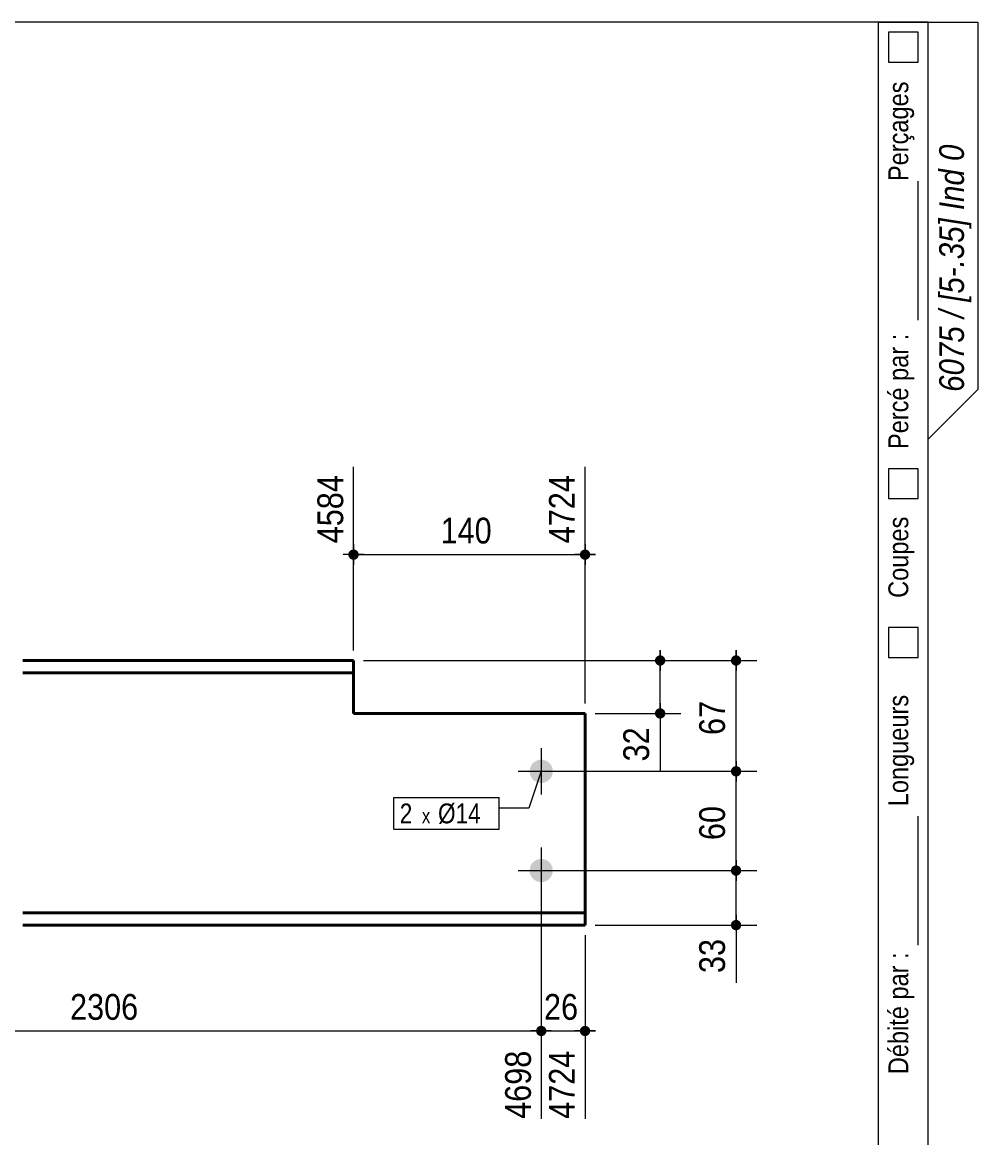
# Model space of a CAD drawing. Header units: millimetres. Extents: x 2 to 287, y 5 to 195.
# Drawn here: x 190.7 to 287, y 82.6 to 195 of the extents above; entities that cross this region are included whole.
import ezdxf

# ---------------------------------------------------------------- set-up
doc = ezdxf.new("R2010")
doc.units = ezdxf.units.MM
for name, color, linetype, lineweight in [('Autre type objet', 1, 'Continuous', 0), ('Boulon', 7, 'Continuous', 0), ('Cotation', 7, 'Continuous', 0), ('Désignation boulon', 3, 'Continuous', 0), ('Feuille dessin', 5, 'Continuous', 0), ('Piece', 2, 'Continuous', 0)]:
    doc.layers.add(name, color=color, linetype=linetype, lineweight=lineweight)
doc.styles.add('ARIAL', font='ARIAL.TTF')
doc.styles.add('ARIAL_ITALIC', font='ARIALI.TTF')
doc.styles.add('COMIC_SANS_MS', font='COMIC.TTF')

# ---------------------------------------------------------------- blocks, each defined once
blk = doc.blocks.new('*A2')
at = {"layer": 'Boulon'}
for points in [[(241.84, 119.55), (241.84, 119.58), (241.85, 119.61), (241.85, 119.64), (241.85, 119.66), (241.86, 119.69), (241.86, 119.72), (241.87, 119.75), (241.87, 119.78), (241.88, 119.81), (241.89, 119.83), (241.89, 119.86), (241.9, 119.89), (241.91, 119.92), (241.92, 119.94), (241.93, 119.97), (241.94, 119.99), (241.96, 120.02), (241.97, 120.05), (241.98, 120.07), (241.99, 120.1), (242.01, 120.12), (242.02, 120.15), (242.04, 120.17), (242.06, 120.19), (242.07, 120.22), (242.09, 120.24), (242.11, 120.26), (242.13, 120.28), (242.15, 120.31), (242.16, 120.33), (242.18, 120.35), (242.21, 120.37), (242.23, 120.39), (242.25, 120.41), (242.27, 120.42), (242.29, 120.44), (242.31, 120.46), (242.34, 120.48), (242.36, 120.49), (242.39, 120.51), (242.41, 120.52), (242.43, 120.54), (242.46, 120.55), (242.49, 120.56), (242.51, 120.58), (242.54, 120.59), (242.56, 120.6), (242.59, 120.61), (242.62, 120.62), (242.64, 120.63), (242.67, 120.64), (242.7, 120.65), (242.73, 120.65), (242.75, 120.66), (242.78, 120.67), (242.81, 120.67), (242.84, 120.68), (242.87, 120.68), (242.9, 120.68), (242.92, 120.69), (242.95, 120.69), (242.98, 120.69), (243.01, 120.69), (243.04, 120.69), (243.07, 120.69), (243.1, 120.69), (243.12, 120.68), (243.15, 120.68), (243.18, 120.68), (243.21, 120.67), (243.24, 120.67), (243.27, 120.66), (243.29, 120.65), (243.32, 120.65), (243.35, 120.64), (243.38, 120.63), (243.4, 120.62), (243.43, 120.61), (243.46, 120.6), (243.48, 120.59), (243.51, 120.58), (243.53, 120.56), (243.56, 120.55), (243.58, 120.54), (243.61, 120.52), (243.63, 120.51), (243.66, 120.49), (243.68, 120.48), (243.7, 120.46), (243.73, 120.44), (243.75, 120.42), (243.77, 120.41), (243.79, 120.39), (243.81, 120.37), (243.83, 120.35), (243.85, 120.33), (243.87, 120.31), (243.89, 120.28), (243.91, 120.26), (243.93, 120.24), (243.95, 120.22), (243.96, 120.19), (243.98, 120.17), (244, 120.15), (244.01, 120.12), (244.02, 120.1), (244.04, 120.07), (244.05, 120.05), (244.06, 120.02), (244.08, 119.99), (244.09, 119.97), (244.1, 119.94), (244.11, 119.92), (244.12, 119.89), (244.13, 119.86), (244.13, 119.83), (244.14, 119.81), (244.15, 119.78), (244.15, 119.75), (244.16, 119.72), (244.16, 119.69), (244.17, 119.66), (244.17, 119.64), (244.17, 119.61), (244.18, 119.58), (244.18, 119.55), (244.18, 119.52), (244.18, 119.49), (244.18, 119.46), (244.17, 119.44), (244.17, 119.41), (244.17, 119.38), (244.16, 119.35), (244.16, 119.32), (244.15, 119.29), (244.15, 119.27), (244.14, 119.24), (244.13, 119.21), (244.13, 119.18), (244.12, 119.16), (244.11, 119.13), (244.1, 119.1), (244.09, 119.08), (244.08, 119.05), (244.06, 119.02), (244.05, 119), (244.04, 118.97), (244.02, 118.95), (244.01, 118.92), (244, 118.9), (243.98, 118.87), (243.96, 118.85), (243.95, 118.83), (243.93, 118.8), (243.91, 118.78), (243.89, 118.76), (243.87, 118.74), (243.85, 118.72), (243.83, 118.7), (243.81, 118.68), (243.79, 118.66), (243.77, 118.64), (243.75, 118.62), (243.73, 118.6), (243.7, 118.59), (243.68, 118.57), (243.66, 118.55), (243.63, 118.54), (243.61, 118.52), (243.58, 118.51), (243.56, 118.49), (243.53, 118.48), (243.51, 118.47), (243.48, 118.46), (243.46, 118.44), (243.43, 118.43), (243.4, 118.42), (243.38, 118.41), (243.35, 118.41), (243.32, 118.4), (243.29, 118.39), (243.27, 118.38), (243.24, 118.38), (243.21, 118.37), (243.18, 118.37), (243.15, 118.36), (243.12, 118.36), (243.1, 118.36), (243.07, 118.36), (243.04, 118.36), (243.01, 118.36), (242.98, 118.36), (242.95, 118.36), (242.92, 118.36), (242.9, 118.36), (242.87, 118.36), (242.84, 118.37), (242.81, 118.37), (242.78, 118.38), (242.75, 118.38), (242.73, 118.39), (242.7, 118.4), (242.67, 118.41), (242.64, 118.41), (242.62, 118.42), (242.59, 118.43), (242.56, 118.44), (242.54, 118.46), (242.51, 118.47), (242.49, 118.48), (242.46, 118.49), (242.43, 118.51), (242.41, 118.52), (242.39, 118.54), (242.36, 118.55), (242.34, 118.57), (242.31, 118.59), (242.29, 118.6), (242.27, 118.62), (242.25, 118.64), (242.23, 118.66), (242.21, 118.68), (242.18, 118.7), (242.16, 118.72), (242.15, 118.74), (242.13, 118.76), (242.11, 118.78), (242.09, 118.8), (242.07, 118.83), (242.06, 118.85), (242.04, 118.87), (242.02, 118.9), (242.01, 118.92), (241.99, 118.95), (241.98, 118.97), (241.97, 119), (241.96, 119.02), (241.94, 119.05), (241.93, 119.08), (241.92, 119.1), (241.91, 119.13), (241.9, 119.16), (241.89, 119.18), (241.89, 119.21), (241.88, 119.24), (241.87, 119.27), (241.87, 119.29), (241.86, 119.32), (241.86, 119.35), (241.85, 119.38), (241.85, 119.41), (241.85, 119.44), (241.84, 119.46), (241.84, 119.49), (241.84, 119.52)], [(241.84, 109.55), (241.84, 109.58), (241.85, 109.61), (241.85, 109.64), (241.85, 109.66), (241.86, 109.69), (241.86, 109.72), (241.87, 109.75), (241.87, 109.78), (241.88, 109.81), (241.89, 109.83), (241.89, 109.86), (241.9, 109.89), (241.91, 109.92), (241.92, 109.94), (241.93, 109.97), (241.94, 109.99), (241.96, 110.02), (241.97, 110.05), (241.98, 110.07), (241.99, 110.1), (242.01, 110.12), (242.02, 110.15), (242.04, 110.17), (242.06, 110.19), (242.07, 110.22), (242.09, 110.24), (242.11, 110.26), (242.13, 110.28), (242.15, 110.31), (242.16, 110.33), (242.18, 110.35), (242.21, 110.37), (242.23, 110.39), (242.25, 110.41), (242.27, 110.42), (242.29, 110.44), (242.31, 110.46), (242.34, 110.48), (242.36, 110.49), (242.39, 110.51), (242.41, 110.52), (242.43, 110.54), (242.46, 110.55), (242.49, 110.56), (242.51, 110.58), (242.54, 110.59), (242.56, 110.6), (242.59, 110.61), (242.62, 110.62), (242.64, 110.63), (242.67, 110.64), (242.7, 110.65), (242.73, 110.65), (242.75, 110.66), (242.78, 110.67), (242.81, 110.67), (242.84, 110.68), (242.87, 110.68), (242.9, 110.68), (242.92, 110.69), (242.95, 110.69), (242.98, 110.69), (243.01, 110.69), (243.04, 110.69), (243.07, 110.69), (243.1, 110.69), (243.12, 110.68), (243.15, 110.68), (243.18, 110.68), (243.21, 110.67), (243.24, 110.67), (243.27, 110.66), (243.29, 110.65), (243.32, 110.65), (243.35, 110.64), (243.38, 110.63), (243.4, 110.62), (243.43, 110.61), (243.46, 110.6), (243.48, 110.59), (243.51, 110.58), (243.53, 110.56), (243.56, 110.55), (243.58, 110.54), (243.61, 110.52), (243.63, 110.51), (243.66, 110.49), (243.68, 110.48), (243.7, 110.46), (243.73, 110.44), (243.75, 110.42), (243.77, 110.41), (243.79, 110.39), (243.81, 110.37), (243.83, 110.35), (243.85, 110.33), (243.87, 110.31), (243.89, 110.28), (243.91, 110.26), (243.93, 110.24), (243.95, 110.22), (243.96, 110.19), (243.98, 110.17), (244, 110.15), (244.01, 110.12), (244.02, 110.1), (244.04, 110.07), (244.05, 110.05), (244.06, 110.02), (244.08, 109.99), (244.09, 109.97), (244.1, 109.94), (244.11, 109.92), (244.12, 109.89), (244.13, 109.86), (244.13, 109.83), (244.14, 109.81), (244.15, 109.78), (244.15, 109.75), (244.16, 109.72), (244.16, 109.69), (244.17, 109.66), (244.17, 109.64), (244.17, 109.61), (244.18, 109.58), (244.18, 109.55), (244.18, 109.52), (244.18, 109.49), (244.18, 109.46), (244.17, 109.44), (244.17, 109.41), (244.17, 109.38), (244.16, 109.35), (244.16, 109.32), (244.15, 109.29), (244.15, 109.27), (244.14, 109.24), (244.13, 109.21), (244.13, 109.18), (244.12, 109.16), (244.11, 109.13), (244.1, 109.1), (244.09, 109.08), (244.08, 109.05), (244.06, 109.02), (244.05, 109), (244.04, 108.97), (244.02, 108.95), (244.01, 108.92), (244, 108.9), (243.98, 108.87), (243.96, 108.85), (243.95, 108.83), (243.93, 108.8), (243.91, 108.78), (243.89, 108.76), (243.87, 108.74), (243.85, 108.72), (243.83, 108.7), (243.81, 108.68), (243.79, 108.66), (243.77, 108.64), (243.75, 108.62), (243.73, 108.6), (243.7, 108.59), (243.68, 108.57), (243.66, 108.55), (243.63, 108.54), (243.61, 108.52), (243.58, 108.51), (243.56, 108.49), (243.53, 108.48), (243.51, 108.47), (243.48, 108.46), (243.46, 108.44), (243.43, 108.43), (243.4, 108.42), (243.38, 108.41), (243.35, 108.41), (243.32, 108.4), (243.29, 108.39), (243.27, 108.38), (243.24, 108.38), (243.21, 108.37), (243.18, 108.37), (243.15, 108.36), (243.12, 108.36), (243.1, 108.36), (243.07, 108.36), (243.04, 108.36), (243.01, 108.36), (242.98, 108.36), (242.95, 108.36), (242.92, 108.36), (242.9, 108.36), (242.87, 108.36), (242.84, 108.37), (242.81, 108.37), (242.78, 108.38), (242.75, 108.38), (242.73, 108.39), (242.7, 108.4), (242.67, 108.41), (242.64, 108.41), (242.62, 108.42), (242.59, 108.43), (242.56, 108.44), (242.54, 108.46), (242.51, 108.47), (242.49, 108.48), (242.46, 108.49), (242.43, 108.51), (242.41, 108.52), (242.39, 108.54), (242.36, 108.55), (242.34, 108.57), (242.31, 108.59), (242.29, 108.6), (242.27, 108.62), (242.25, 108.64), (242.23, 108.66), (242.21, 108.68), (242.18, 108.7), (242.16, 108.72), (242.15, 108.74), (242.13, 108.76), (242.11, 108.78), (242.09, 108.8), (242.07, 108.83), (242.06, 108.85), (242.04, 108.87), (242.02, 108.9), (242.01, 108.92), (241.99, 108.95), (241.98, 108.97), (241.97, 109), (241.96, 109.02), (241.94, 109.05), (241.93, 109.08), (241.92, 109.1), (241.91, 109.13), (241.9, 109.16), (241.89, 109.18), (241.89, 109.21), (241.88, 109.24), (241.87, 109.27), (241.87, 109.29), (241.86, 109.32), (241.86, 109.35), (241.85, 109.38), (241.85, 109.41), (241.85, 109.44), (241.84, 109.46), (241.84, 109.49), (241.84, 109.52)]]:
    blk.add_hatch(color=256, dxfattribs=at).paths.add_polyline_path(points, flags=17)
at = {"layer": 'Boulon', "linetype": 'Continuous', "lineweight": 0}
for p, q in [((243.01, 121.86), (243.01, 117.19)), ((240.68, 119.52), (245.34, 119.52)), ((243.01, 111.86), (243.01, 107.19)), ((240.68, 109.52), (245.34, 109.52))]:
    blk.add_line(p, q, dxfattribs=at)
blk = doc.blocks.new('*A4')
at = {"layer": 'Piece', "color": 2, "linetype": 'Continuous', "lineweight": 40}
for p, q in [((224.093078, 130.688659), (190.759745, 130.688659)), ((224.093078, 125.355325), (224.093078, 130.688659)), ((224.093078, 129.455325), (190.759745, 129.455325)), ((224.093078, 125.355325), (247.426412, 125.355325)), ((247.426412, 125.355325), (247.426412, 105.255325)), ((190.759745, 105.255325), (247.426412, 105.255325)), ((247.426412, 105.255325), (247.426412, 104.021992)), ((247.426412, 104.021992), (190.759745, 104.021992))]:
    blk.add_line(p, q, dxfattribs=at)
blk = doc.blocks.new('*A5')
at = {"layer": 'Feuille dessin', "linetype": 'Continuous', "lineweight": 0}
for p, q in [((282, 195), (5, 195)), ((282, 5), (282, 195))]:
    blk.add_line(p, q, dxfattribs=at)
blk = doc.blocks.new('*A6')
at = {"layer": 'Autre type objet', "linetype": 'Continuous', "lineweight": 0}
for p, q in [((277, 42), (277, 195)), ((277, 195), (287, 195)), ((282, 42), (282, 195)), ((287, 195), (287, 158)), ((278, 194), (278, 191)), ((281, 194), (278, 194)), ((281, 191), (281, 194)), ((278, 191), (281, 191)), ((281, 165), (281, 179)), ((287, 158), (282, 153)), ((278, 150), (278, 147)), ((281, 150), (278, 150)), ((281, 147), (281, 150)), ((278, 147), (281, 147)), ((278, 134), (278, 131)), ((281, 134), (278, 134)), ((281, 131), (281, 134)), ((278, 131), (281, 131)), ((281, 102), (281, 115))]:
    blk.add_line(p, q, dxfattribs=at)
at = {"layer": 'Autre type objet', "width": 0.85}
for s, height, style, p in [('Perçages', 2, 'ARIAL', (280, 179)), ('6075 / [5-.35] Ind 0', 2.5, 'ARIAL_ITALIC', (285.619109, 157.760245)), ('Percé par :', 2, 'ARIAL', (280, 152)), ('Coupes', 2, 'ARIAL', (280, 137)), ('Longueurs', 2, 'ARIAL', (280, 116)), ('Débité par :', 2, 'ARIAL', (280, 89))]:
    blk.add_text(s, height=height, rotation=90, dxfattribs=dict(at, style=style)).set_placement(p)
blk = doc.blocks.new('*A13')
at = {"layer": 'Cotation'}
for points in [[(254.97, 130.17), (254.94, 130.17), (254.92, 130.17), (254.89, 130.18), (254.87, 130.18), (254.84, 130.19), (254.82, 130.2), (254.8, 130.21), (254.77, 130.22), (254.75, 130.23), (254.73, 130.24), (254.71, 130.26), (254.69, 130.27), (254.67, 130.29), (254.65, 130.3), (254.63, 130.32), (254.61, 130.34), (254.59, 130.36), (254.58, 130.38), (254.56, 130.4), (254.55, 130.42), (254.54, 130.44), (254.52, 130.47), (254.51, 130.49), (254.51, 130.51), (254.5, 130.54), (254.49, 130.56), (254.49, 130.59), (254.48, 130.61), (254.48, 130.64), (254.48, 130.66), (254.48, 130.69), (254.48, 130.71), (254.48, 130.74), (254.48, 130.76), (254.49, 130.79), (254.49, 130.82), (254.5, 130.84), (254.51, 130.86), (254.51, 130.89), (254.52, 130.91), (254.54, 130.93), (254.55, 130.96), (254.56, 130.98), (254.58, 131), (254.59, 131.02), (254.61, 131.04), (254.63, 131.06), (254.65, 131.07), (254.67, 131.09), (254.69, 131.11), (254.71, 131.12), (254.73, 131.13), (254.75, 131.15), (254.77, 131.16), (254.8, 131.17), (254.82, 131.18), (254.84, 131.19), (254.87, 131.19), (254.89, 131.2), (254.92, 131.2), (254.94, 131.21), (254.97, 131.21), (255, 131.21), (255.02, 131.21), (255.05, 131.21), (255.07, 131.2), (255.1, 131.2), (255.12, 131.19), (255.15, 131.19), (255.17, 131.18), (255.19, 131.17), (255.22, 131.16), (255.24, 131.15), (255.26, 131.13), (255.28, 131.12), (255.3, 131.11), (255.32, 131.09), (255.34, 131.07), (255.36, 131.06), (255.38, 131.04), (255.4, 131.02), (255.41, 131), (255.43, 130.98), (255.44, 130.96), (255.45, 130.93), (255.47, 130.91), (255.48, 130.89), (255.48, 130.86), (255.49, 130.84), (255.5, 130.82), (255.51, 130.79), (255.51, 130.76), (255.51, 130.74), (255.51, 130.71), (255.52, 130.69), (255.51, 130.66), (255.51, 130.64), (255.51, 130.61), (255.51, 130.59), (255.5, 130.56), (255.49, 130.54), (255.48, 130.51), (255.48, 130.49), (255.47, 130.47), (255.45, 130.44), (255.44, 130.42), (255.43, 130.4), (255.41, 130.38), (255.4, 130.36), (255.38, 130.34), (255.36, 130.32), (255.34, 130.3), (255.32, 130.29), (255.3, 130.27), (255.28, 130.26), (255.26, 130.24), (255.24, 130.23), (255.22, 130.22), (255.19, 130.21), (255.17, 130.2), (255.15, 130.19), (255.12, 130.18), (255.1, 130.18), (255.07, 130.17), (255.05, 130.17), (255.02, 130.17), (255, 130.17)], [(254.97, 124.84), (254.94, 124.84), (254.92, 124.84), (254.89, 124.85), (254.87, 124.85), (254.84, 124.86), (254.82, 124.87), (254.8, 124.87), (254.77, 124.89), (254.75, 124.9), (254.73, 124.91), (254.71, 124.92), (254.69, 124.94), (254.67, 124.95), (254.65, 124.97), (254.63, 124.99), (254.61, 125.01), (254.59, 125.03), (254.58, 125.05), (254.56, 125.07), (254.55, 125.09), (254.54, 125.11), (254.52, 125.13), (254.51, 125.16), (254.51, 125.18), (254.5, 125.2), (254.49, 125.23), (254.49, 125.25), (254.48, 125.28), (254.48, 125.3), (254.48, 125.33), (254.48, 125.36), (254.48, 125.38), (254.48, 125.41), (254.48, 125.43), (254.49, 125.46), (254.49, 125.48), (254.5, 125.51), (254.51, 125.53), (254.51, 125.55), (254.52, 125.58), (254.54, 125.6), (254.55, 125.62), (254.56, 125.64), (254.58, 125.67), (254.59, 125.69), (254.61, 125.7), (254.63, 125.72), (254.65, 125.74), (254.67, 125.76), (254.69, 125.77), (254.71, 125.79), (254.73, 125.8), (254.75, 125.81), (254.77, 125.83), (254.8, 125.84), (254.82, 125.84), (254.84, 125.85), (254.87, 125.86), (254.89, 125.87), (254.92, 125.87), (254.94, 125.87), (254.97, 125.87), (255, 125.88), (255.02, 125.87), (255.05, 125.87), (255.07, 125.87), (255.1, 125.87), (255.12, 125.86), (255.15, 125.85), (255.17, 125.84), (255.19, 125.84), (255.22, 125.83), (255.24, 125.81), (255.26, 125.8), (255.28, 125.79), (255.3, 125.77), (255.32, 125.76), (255.34, 125.74), (255.36, 125.72), (255.38, 125.7), (255.4, 125.69), (255.41, 125.67), (255.43, 125.64), (255.44, 125.62), (255.45, 125.6), (255.47, 125.58), (255.48, 125.55), (255.48, 125.53), (255.49, 125.51), (255.5, 125.48), (255.51, 125.46), (255.51, 125.43), (255.51, 125.41), (255.51, 125.38), (255.52, 125.36), (255.51, 125.33), (255.51, 125.3), (255.51, 125.28), (255.51, 125.25), (255.5, 125.23), (255.49, 125.2), (255.48, 125.18), (255.48, 125.16), (255.47, 125.13), (255.45, 125.11), (255.44, 125.09), (255.43, 125.07), (255.41, 125.05), (255.4, 125.03), (255.38, 125.01), (255.36, 124.99), (255.34, 124.97), (255.32, 124.95), (255.3, 124.94), (255.28, 124.92), (255.26, 124.91), (255.24, 124.9), (255.22, 124.89), (255.19, 124.87), (255.17, 124.87), (255.15, 124.86), (255.12, 124.85), (255.1, 124.85), (255.07, 124.84), (255.05, 124.84), (255.02, 124.84), (255, 124.84)]]:
    blk.add_hatch(color=256, dxfattribs=at).paths.add_polyline_path(points, flags=17)
at = {"layer": 'Cotation', "linetype": 'Continuous', "lineweight": 0}
for p, q in [((255, 131.73), (255, 129.65)), ((255, 130.69), (255, 131.73)), ((225.09, 130.69), (257.08, 130.69)), ((253.96, 130.69), (256.04, 130.69)), ((255, 125.36), (255, 130.69)), ((255, 126.4), (255, 124.32)), ((248.43, 125.36), (257.08, 125.36)), ((253.96, 125.36), (256.04, 125.36)), ((255, 125.36), (255, 119.55)), ((255, 125.36), (255, 119.55))]:
    blk.add_line(p, q, dxfattribs=at)
at = {"layer": 'Cotation'}
for p in [(255, 130.69), (255, 125.36)]:
    blk.add_point(p, dxfattribs=at)
at = {"layer": 'Cotation', "style": 'ARIAL', "width": 0.85}
blk.add_text('32', height=2.6, rotation=90.0002, dxfattribs=at).set_placement((253.88, 120.52))
blk = doc.blocks.new('*A17')
at = {"layer": 'Cotation'}
for points in [[(262.62, 109), (262.59, 109), (262.57, 109.01), (262.54, 109.01), (262.52, 109.02), (262.49, 109.02), (262.47, 109.03), (262.45, 109.04), (262.42, 109.05), (262.4, 109.06), (262.38, 109.08), (262.36, 109.09), (262.34, 109.1), (262.32, 109.12), (262.3, 109.14), (262.28, 109.15), (262.26, 109.17), (262.24, 109.19), (262.23, 109.21), (262.21, 109.23), (262.2, 109.25), (262.19, 109.28), (262.18, 109.3), (262.17, 109.32), (262.16, 109.35), (262.15, 109.37), (262.14, 109.4), (262.14, 109.42), (262.13, 109.45), (262.13, 109.47), (262.13, 109.5), (262.13, 109.52), (262.13, 109.55), (262.13, 109.57), (262.13, 109.6), (262.14, 109.62), (262.14, 109.65), (262.15, 109.67), (262.16, 109.7), (262.17, 109.72), (262.18, 109.74), (262.19, 109.77), (262.2, 109.79), (262.21, 109.81), (262.23, 109.83), (262.24, 109.85), (262.26, 109.87), (262.28, 109.89), (262.3, 109.91), (262.32, 109.92), (262.34, 109.94), (262.36, 109.95), (262.38, 109.97), (262.4, 109.98), (262.42, 109.99), (262.45, 110), (262.47, 110.01), (262.49, 110.02), (262.52, 110.03), (262.54, 110.03), (262.57, 110.04), (262.59, 110.04), (262.62, 110.04), (262.65, 110.04), (262.67, 110.04), (262.7, 110.04), (262.72, 110.04), (262.75, 110.03), (262.77, 110.03), (262.8, 110.02), (262.82, 110.01), (262.84, 110), (262.87, 109.99), (262.89, 109.98), (262.91, 109.97), (262.93, 109.95), (262.96, 109.94), (262.98, 109.92), (262.99, 109.91), (263.01, 109.89), (263.03, 109.87), (263.05, 109.85), (263.06, 109.83), (263.08, 109.81), (263.09, 109.79), (263.1, 109.77), (263.12, 109.74), (263.13, 109.72), (263.14, 109.7), (263.14, 109.67), (263.15, 109.65), (263.16, 109.62), (263.16, 109.6), (263.16, 109.57), (263.16, 109.55), (263.17, 109.52), (263.16, 109.5), (263.16, 109.47), (263.16, 109.45), (263.16, 109.42), (263.15, 109.4), (263.14, 109.37), (263.14, 109.35), (263.13, 109.32), (263.12, 109.3), (263.1, 109.28), (263.09, 109.25), (263.08, 109.23), (263.06, 109.21), (263.05, 109.19), (263.03, 109.17), (263.01, 109.15), (262.99, 109.14), (262.98, 109.12), (262.96, 109.1), (262.93, 109.09), (262.91, 109.08), (262.89, 109.06), (262.87, 109.05), (262.84, 109.04), (262.82, 109.03), (262.8, 109.02), (262.77, 109.02), (262.75, 109.01), (262.72, 109.01), (262.7, 109), (262.67, 109), (262.65, 109)], [(262.62, 103.5), (262.59, 103.5), (262.57, 103.51), (262.54, 103.51), (262.52, 103.52), (262.49, 103.52), (262.47, 103.53), (262.45, 103.54), (262.42, 103.55), (262.4, 103.56), (262.38, 103.58), (262.36, 103.59), (262.34, 103.6), (262.32, 103.62), (262.3, 103.64), (262.28, 103.65), (262.26, 103.67), (262.24, 103.69), (262.23, 103.71), (262.21, 103.73), (262.2, 103.75), (262.19, 103.78), (262.18, 103.8), (262.17, 103.82), (262.16, 103.85), (262.15, 103.87), (262.14, 103.9), (262.14, 103.92), (262.13, 103.95), (262.13, 103.97), (262.13, 104), (262.13, 104.02), (262.13, 104.05), (262.13, 104.07), (262.13, 104.1), (262.14, 104.12), (262.14, 104.15), (262.15, 104.17), (262.16, 104.2), (262.17, 104.22), (262.18, 104.24), (262.19, 104.27), (262.2, 104.29), (262.21, 104.31), (262.23, 104.33), (262.24, 104.35), (262.26, 104.37), (262.28, 104.39), (262.3, 104.41), (262.32, 104.42), (262.34, 104.44), (262.36, 104.45), (262.38, 104.47), (262.4, 104.48), (262.42, 104.49), (262.45, 104.5), (262.47, 104.51), (262.49, 104.52), (262.52, 104.53), (262.54, 104.53), (262.57, 104.54), (262.59, 104.54), (262.62, 104.54), (262.65, 104.54), (262.67, 104.54), (262.7, 104.54), (262.72, 104.54), (262.75, 104.53), (262.77, 104.53), (262.8, 104.52), (262.82, 104.51), (262.84, 104.5), (262.87, 104.49), (262.89, 104.48), (262.91, 104.47), (262.93, 104.45), (262.96, 104.44), (262.98, 104.42), (262.99, 104.41), (263.01, 104.39), (263.03, 104.37), (263.05, 104.35), (263.06, 104.33), (263.08, 104.31), (263.09, 104.29), (263.1, 104.27), (263.12, 104.24), (263.13, 104.22), (263.14, 104.2), (263.14, 104.17), (263.15, 104.15), (263.16, 104.12), (263.16, 104.1), (263.16, 104.07), (263.16, 104.05), (263.17, 104.02), (263.16, 104), (263.16, 103.97), (263.16, 103.95), (263.16, 103.92), (263.15, 103.9), (263.14, 103.87), (263.14, 103.85), (263.13, 103.82), (263.12, 103.8), (263.1, 103.78), (263.09, 103.75), (263.08, 103.73), (263.06, 103.71), (263.05, 103.69), (263.03, 103.67), (263.01, 103.65), (262.99, 103.64), (262.98, 103.62), (262.96, 103.6), (262.93, 103.59), (262.91, 103.58), (262.89, 103.56), (262.87, 103.55), (262.84, 103.54), (262.82, 103.53), (262.8, 103.52), (262.77, 103.52), (262.75, 103.51), (262.72, 103.51), (262.7, 103.5), (262.67, 103.5), (262.65, 103.5)]]:
    blk.add_hatch(color=256, dxfattribs=at).paths.add_polyline_path(points, flags=17)
at = {"layer": 'Cotation', "linetype": 'Continuous', "lineweight": 0}
for p, q in [((262.65, 110.56), (262.65, 108.48)), ((262.65, 109.52), (262.65, 110.56)), ((244.01, 109.52), (264.73, 109.52)), ((261.61, 109.52), (263.69, 109.52)), ((262.65, 104.02), (262.65, 109.52)), ((262.65, 105.06), (262.65, 102.98)), ((248.43, 104.02), (264.73, 104.02)), ((261.61, 104.02), (263.69, 104.02)), ((262.65, 104.02), (262.65, 98.22)), ((262.65, 104.02), (262.65, 98.22))]:
    blk.add_line(p, q, dxfattribs=at)
at = {"layer": 'Cotation'}
for p in [(262.65, 109.52), (262.65, 104.02)]:
    blk.add_point(p, dxfattribs=at)
at = {"layer": 'Cotation', "style": 'ARIAL', "width": 0.85}
blk.add_text('33', height=2.6, rotation=90.0002, dxfattribs=at).set_placement((261.53, 99.19))
blk = doc.blocks.new('*A18')
at = {"layer": 'Cotation'}
for points in [[(262.62, 119), (262.59, 119), (262.57, 119.01), (262.54, 119.01), (262.52, 119.02), (262.49, 119.02), (262.47, 119.03), (262.45, 119.04), (262.42, 119.05), (262.4, 119.06), (262.38, 119.08), (262.36, 119.09), (262.34, 119.1), (262.32, 119.12), (262.3, 119.14), (262.28, 119.15), (262.26, 119.17), (262.24, 119.19), (262.23, 119.21), (262.21, 119.23), (262.2, 119.25), (262.19, 119.28), (262.18, 119.3), (262.17, 119.32), (262.16, 119.35), (262.15, 119.37), (262.14, 119.4), (262.14, 119.42), (262.13, 119.45), (262.13, 119.47), (262.13, 119.5), (262.13, 119.52), (262.13, 119.55), (262.13, 119.57), (262.13, 119.6), (262.14, 119.62), (262.14, 119.65), (262.15, 119.67), (262.16, 119.7), (262.17, 119.72), (262.18, 119.74), (262.19, 119.77), (262.2, 119.79), (262.21, 119.81), (262.23, 119.83), (262.24, 119.85), (262.26, 119.87), (262.28, 119.89), (262.3, 119.91), (262.32, 119.92), (262.34, 119.94), (262.36, 119.95), (262.38, 119.97), (262.4, 119.98), (262.42, 119.99), (262.45, 120), (262.47, 120.01), (262.49, 120.02), (262.52, 120.03), (262.54, 120.03), (262.57, 120.04), (262.59, 120.04), (262.62, 120.04), (262.65, 120.04), (262.67, 120.04), (262.7, 120.04), (262.72, 120.04), (262.75, 120.03), (262.77, 120.03), (262.8, 120.02), (262.82, 120.01), (262.84, 120), (262.87, 119.99), (262.89, 119.98), (262.91, 119.97), (262.93, 119.95), (262.96, 119.94), (262.98, 119.92), (262.99, 119.91), (263.01, 119.89), (263.03, 119.87), (263.05, 119.85), (263.06, 119.83), (263.08, 119.81), (263.09, 119.79), (263.1, 119.77), (263.12, 119.74), (263.13, 119.72), (263.14, 119.7), (263.14, 119.67), (263.15, 119.65), (263.16, 119.62), (263.16, 119.6), (263.16, 119.57), (263.16, 119.55), (263.17, 119.52), (263.16, 119.5), (263.16, 119.47), (263.16, 119.45), (263.16, 119.42), (263.15, 119.4), (263.14, 119.37), (263.14, 119.35), (263.13, 119.32), (263.12, 119.3), (263.1, 119.28), (263.09, 119.25), (263.08, 119.23), (263.06, 119.21), (263.05, 119.19), (263.03, 119.17), (263.01, 119.15), (262.99, 119.14), (262.98, 119.12), (262.96, 119.1), (262.93, 119.09), (262.91, 119.08), (262.89, 119.06), (262.87, 119.05), (262.84, 119.04), (262.82, 119.03), (262.8, 119.02), (262.77, 119.02), (262.75, 119.01), (262.72, 119.01), (262.7, 119), (262.67, 119), (262.65, 119)], [(262.62, 109), (262.59, 109), (262.57, 109.01), (262.54, 109.01), (262.52, 109.02), (262.49, 109.02), (262.47, 109.03), (262.45, 109.04), (262.42, 109.05), (262.4, 109.06), (262.38, 109.08), (262.36, 109.09), (262.34, 109.1), (262.32, 109.12), (262.3, 109.14), (262.28, 109.15), (262.26, 109.17), (262.24, 109.19), (262.23, 109.21), (262.21, 109.23), (262.2, 109.25), (262.19, 109.28), (262.18, 109.3), (262.17, 109.32), (262.16, 109.35), (262.15, 109.37), (262.14, 109.4), (262.14, 109.42), (262.13, 109.45), (262.13, 109.47), (262.13, 109.5), (262.13, 109.52), (262.13, 109.55), (262.13, 109.57), (262.13, 109.6), (262.14, 109.62), (262.14, 109.65), (262.15, 109.67), (262.16, 109.7), (262.17, 109.72), (262.18, 109.74), (262.19, 109.77), (262.2, 109.79), (262.21, 109.81), (262.23, 109.83), (262.24, 109.85), (262.26, 109.87), (262.28, 109.89), (262.3, 109.91), (262.32, 109.92), (262.34, 109.94), (262.36, 109.95), (262.38, 109.97), (262.4, 109.98), (262.42, 109.99), (262.45, 110), (262.47, 110.01), (262.49, 110.02), (262.52, 110.03), (262.54, 110.03), (262.57, 110.04), (262.59, 110.04), (262.62, 110.04), (262.65, 110.04), (262.67, 110.04), (262.7, 110.04), (262.72, 110.04), (262.75, 110.03), (262.77, 110.03), (262.8, 110.02), (262.82, 110.01), (262.84, 110), (262.87, 109.99), (262.89, 109.98), (262.91, 109.97), (262.93, 109.95), (262.96, 109.94), (262.98, 109.92), (262.99, 109.91), (263.01, 109.89), (263.03, 109.87), (263.05, 109.85), (263.06, 109.83), (263.08, 109.81), (263.09, 109.79), (263.1, 109.77), (263.12, 109.74), (263.13, 109.72), (263.14, 109.7), (263.14, 109.67), (263.15, 109.65), (263.16, 109.62), (263.16, 109.6), (263.16, 109.57), (263.16, 109.55), (263.17, 109.52), (263.16, 109.5), (263.16, 109.47), (263.16, 109.45), (263.16, 109.42), (263.15, 109.4), (263.14, 109.37), (263.14, 109.35), (263.13, 109.32), (263.12, 109.3), (263.1, 109.28), (263.09, 109.25), (263.08, 109.23), (263.06, 109.21), (263.05, 109.19), (263.03, 109.17), (263.01, 109.15), (262.99, 109.14), (262.98, 109.12), (262.96, 109.1), (262.93, 109.09), (262.91, 109.08), (262.89, 109.06), (262.87, 109.05), (262.84, 109.04), (262.82, 109.03), (262.8, 109.02), (262.77, 109.02), (262.75, 109.01), (262.72, 109.01), (262.7, 109), (262.67, 109), (262.65, 109)]]:
    blk.add_hatch(color=256, dxfattribs=at).paths.add_polyline_path(points, flags=17)
at = {"layer": 'Cotation', "linetype": 'Continuous', "lineweight": 0}
for p, q in [((262.65, 120.56), (262.65, 118.48)), ((262.65, 119.52), (262.65, 120.56)), ((244.01, 119.52), (264.73, 119.52)), ((261.61, 119.52), (263.69, 119.52)), ((262.65, 109.52), (262.65, 119.52)), ((262.65, 110.56), (262.65, 108.48)), ((244.01, 109.52), (264.73, 109.52)), ((261.61, 109.52), (263.69, 109.52)), ((262.65, 109.52), (262.65, 108.48))]:
    blk.add_line(p, q, dxfattribs=at)
at = {"layer": 'Cotation'}
for p in [(262.65, 119.52), (262.65, 109.52)]:
    blk.add_point(p, dxfattribs=at)
at = {"layer": 'Cotation', "style": 'ARIAL', "width": 0.85}
blk.add_text('60', height=2.6, rotation=90.0002, dxfattribs=at).set_placement((261.53, 112.59))
blk = doc.blocks.new('*A19')
at = {"layer": 'Cotation'}
for points in [[(262.62, 130.17), (262.59, 130.17), (262.57, 130.17), (262.54, 130.18), (262.52, 130.18), (262.49, 130.19), (262.47, 130.2), (262.45, 130.21), (262.42, 130.22), (262.4, 130.23), (262.38, 130.24), (262.36, 130.26), (262.34, 130.27), (262.32, 130.29), (262.3, 130.3), (262.28, 130.32), (262.26, 130.34), (262.24, 130.36), (262.23, 130.38), (262.21, 130.4), (262.2, 130.42), (262.19, 130.44), (262.18, 130.47), (262.17, 130.49), (262.16, 130.51), (262.15, 130.54), (262.14, 130.56), (262.14, 130.59), (262.13, 130.61), (262.13, 130.64), (262.13, 130.66), (262.13, 130.69), (262.13, 130.71), (262.13, 130.74), (262.13, 130.76), (262.14, 130.79), (262.14, 130.82), (262.15, 130.84), (262.16, 130.86), (262.17, 130.89), (262.18, 130.91), (262.19, 130.93), (262.2, 130.96), (262.21, 130.98), (262.23, 131), (262.24, 131.02), (262.26, 131.04), (262.28, 131.06), (262.3, 131.07), (262.32, 131.09), (262.34, 131.11), (262.36, 131.12), (262.38, 131.13), (262.4, 131.15), (262.42, 131.16), (262.45, 131.17), (262.47, 131.18), (262.49, 131.19), (262.52, 131.19), (262.54, 131.2), (262.57, 131.2), (262.59, 131.21), (262.62, 131.21), (262.65, 131.21), (262.67, 131.21), (262.7, 131.21), (262.72, 131.2), (262.75, 131.2), (262.77, 131.19), (262.8, 131.19), (262.82, 131.18), (262.84, 131.17), (262.87, 131.16), (262.89, 131.15), (262.91, 131.13), (262.93, 131.12), (262.96, 131.11), (262.98, 131.09), (262.99, 131.07), (263.01, 131.06), (263.03, 131.04), (263.05, 131.02), (263.06, 131), (263.08, 130.98), (263.09, 130.96), (263.1, 130.93), (263.12, 130.91), (263.13, 130.89), (263.14, 130.86), (263.14, 130.84), (263.15, 130.82), (263.16, 130.79), (263.16, 130.76), (263.16, 130.74), (263.16, 130.71), (263.17, 130.69), (263.16, 130.66), (263.16, 130.64), (263.16, 130.61), (263.16, 130.59), (263.15, 130.56), (263.14, 130.54), (263.14, 130.51), (263.13, 130.49), (263.12, 130.47), (263.1, 130.44), (263.09, 130.42), (263.08, 130.4), (263.06, 130.38), (263.05, 130.36), (263.03, 130.34), (263.01, 130.32), (262.99, 130.3), (262.98, 130.29), (262.96, 130.27), (262.93, 130.26), (262.91, 130.24), (262.89, 130.23), (262.87, 130.22), (262.84, 130.21), (262.82, 130.2), (262.8, 130.19), (262.77, 130.18), (262.75, 130.18), (262.72, 130.17), (262.7, 130.17), (262.67, 130.17), (262.65, 130.17)], [(262.62, 119), (262.59, 119), (262.57, 119.01), (262.54, 119.01), (262.52, 119.02), (262.49, 119.02), (262.47, 119.03), (262.45, 119.04), (262.42, 119.05), (262.4, 119.06), (262.38, 119.08), (262.36, 119.09), (262.34, 119.1), (262.32, 119.12), (262.3, 119.14), (262.28, 119.15), (262.26, 119.17), (262.24, 119.19), (262.23, 119.21), (262.21, 119.23), (262.2, 119.25), (262.19, 119.28), (262.18, 119.3), (262.17, 119.32), (262.16, 119.35), (262.15, 119.37), (262.14, 119.4), (262.14, 119.42), (262.13, 119.45), (262.13, 119.47), (262.13, 119.5), (262.13, 119.52), (262.13, 119.55), (262.13, 119.57), (262.13, 119.6), (262.14, 119.62), (262.14, 119.65), (262.15, 119.67), (262.16, 119.7), (262.17, 119.72), (262.18, 119.74), (262.19, 119.77), (262.2, 119.79), (262.21, 119.81), (262.23, 119.83), (262.24, 119.85), (262.26, 119.87), (262.28, 119.89), (262.3, 119.91), (262.32, 119.92), (262.34, 119.94), (262.36, 119.95), (262.38, 119.97), (262.4, 119.98), (262.42, 119.99), (262.45, 120), (262.47, 120.01), (262.49, 120.02), (262.52, 120.03), (262.54, 120.03), (262.57, 120.04), (262.59, 120.04), (262.62, 120.04), (262.65, 120.04), (262.67, 120.04), (262.7, 120.04), (262.72, 120.04), (262.75, 120.03), (262.77, 120.03), (262.8, 120.02), (262.82, 120.01), (262.84, 120), (262.87, 119.99), (262.89, 119.98), (262.91, 119.97), (262.93, 119.95), (262.96, 119.94), (262.98, 119.92), (262.99, 119.91), (263.01, 119.89), (263.03, 119.87), (263.05, 119.85), (263.06, 119.83), (263.08, 119.81), (263.09, 119.79), (263.1, 119.77), (263.12, 119.74), (263.13, 119.72), (263.14, 119.7), (263.14, 119.67), (263.15, 119.65), (263.16, 119.62), (263.16, 119.6), (263.16, 119.57), (263.16, 119.55), (263.17, 119.52), (263.16, 119.5), (263.16, 119.47), (263.16, 119.45), (263.16, 119.42), (263.15, 119.4), (263.14, 119.37), (263.14, 119.35), (263.13, 119.32), (263.12, 119.3), (263.1, 119.28), (263.09, 119.25), (263.08, 119.23), (263.06, 119.21), (263.05, 119.19), (263.03, 119.17), (263.01, 119.15), (262.99, 119.14), (262.98, 119.12), (262.96, 119.1), (262.93, 119.09), (262.91, 119.08), (262.89, 119.06), (262.87, 119.05), (262.84, 119.04), (262.82, 119.03), (262.8, 119.02), (262.77, 119.02), (262.75, 119.01), (262.72, 119.01), (262.7, 119), (262.67, 119), (262.65, 119)]]:
    blk.add_hatch(color=256, dxfattribs=at).paths.add_polyline_path(points, flags=17)
at = {"layer": 'Cotation', "linetype": 'Continuous', "lineweight": 0}
for p, q in [((262.65, 131.73), (262.65, 129.65)), ((262.65, 130.69), (262.65, 131.73)), ((225.09, 130.69), (264.73, 130.69)), ((261.61, 130.69), (263.69, 130.69)), ((262.65, 119.52), (262.65, 130.69)), ((262.65, 120.56), (262.65, 118.48)), ((244.01, 119.52), (264.73, 119.52)), ((261.61, 119.52), (263.69, 119.52)), ((262.65, 119.52), (262.65, 118.48))]:
    blk.add_line(p, q, dxfattribs=at)
at = {"layer": 'Cotation'}
for p in [(262.65, 130.69), (262.65, 119.52)]:
    blk.add_point(p, dxfattribs=at)
at = {"layer": 'Cotation', "style": 'ARIAL', "width": 0.85}
blk.add_text('67', height=2.6, rotation=90.0002, dxfattribs=at).set_placement((261.53, 123.18))
blk = doc.blocks.new('*A21')
at = {"layer": 'Cotation'}
for points in [[(224.07, 140.84), (224.04, 140.84), (224.02, 140.84), (223.99, 140.85), (223.97, 140.85), (223.94, 140.86), (223.92, 140.87), (223.89, 140.87), (223.87, 140.89), (223.85, 140.9), (223.83, 140.91), (223.8, 140.92), (223.78, 140.94), (223.76, 140.95), (223.74, 140.97), (223.73, 140.99), (223.71, 141.01), (223.69, 141.03), (223.68, 141.05), (223.66, 141.07), (223.65, 141.09), (223.63, 141.11), (223.62, 141.13), (223.61, 141.16), (223.6, 141.18), (223.6, 141.2), (223.59, 141.23), (223.58, 141.25), (223.58, 141.28), (223.58, 141.3), (223.57, 141.33), (223.57, 141.36), (223.57, 141.38), (223.58, 141.41), (223.58, 141.43), (223.58, 141.46), (223.59, 141.48), (223.6, 141.51), (223.6, 141.53), (223.61, 141.55), (223.62, 141.58), (223.63, 141.6), (223.65, 141.62), (223.66, 141.64), (223.68, 141.67), (223.69, 141.69), (223.71, 141.7), (223.73, 141.72), (223.74, 141.74), (223.76, 141.76), (223.78, 141.77), (223.8, 141.79), (223.83, 141.8), (223.85, 141.81), (223.87, 141.83), (223.89, 141.84), (223.92, 141.84), (223.94, 141.85), (223.97, 141.86), (223.99, 141.87), (224.02, 141.87), (224.04, 141.87), (224.07, 141.87), (224.09, 141.88), (224.12, 141.87), (224.14, 141.87), (224.17, 141.87), (224.19, 141.87), (224.22, 141.86), (224.24, 141.85), (224.27, 141.84), (224.29, 141.84), (224.32, 141.83), (224.34, 141.81), (224.36, 141.8), (224.38, 141.79), (224.4, 141.77), (224.42, 141.76), (224.44, 141.74), (224.46, 141.72), (224.48, 141.7), (224.5, 141.69), (224.51, 141.67), (224.53, 141.64), (224.54, 141.62), (224.55, 141.6), (224.56, 141.58), (224.57, 141.55), (224.58, 141.53), (224.59, 141.51), (224.6, 141.48), (224.6, 141.46), (224.61, 141.43), (224.61, 141.41), (224.61, 141.38), (224.61, 141.36), (224.61, 141.33), (224.61, 141.3), (224.61, 141.28), (224.6, 141.25), (224.6, 141.23), (224.59, 141.2), (224.58, 141.18), (224.57, 141.16), (224.56, 141.13), (224.55, 141.11), (224.54, 141.09), (224.53, 141.07), (224.51, 141.05), (224.5, 141.03), (224.48, 141.01), (224.46, 140.99), (224.44, 140.97), (224.42, 140.95), (224.4, 140.94), (224.38, 140.92), (224.36, 140.91), (224.34, 140.9), (224.32, 140.89), (224.29, 140.87), (224.27, 140.87), (224.24, 140.86), (224.22, 140.85), (224.19, 140.85), (224.17, 140.84), (224.14, 140.84), (224.12, 140.84), (224.09, 140.84)], [(247.4, 140.84), (247.38, 140.84), (247.35, 140.84), (247.32, 140.85), (247.3, 140.85), (247.28, 140.86), (247.25, 140.87), (247.23, 140.87), (247.2, 140.89), (247.18, 140.9), (247.16, 140.91), (247.14, 140.92), (247.12, 140.94), (247.1, 140.95), (247.08, 140.97), (247.06, 140.99), (247.04, 141.01), (247.02, 141.03), (247.01, 141.05), (246.99, 141.07), (246.98, 141.09), (246.97, 141.11), (246.96, 141.13), (246.95, 141.16), (246.94, 141.18), (246.93, 141.2), (246.92, 141.23), (246.92, 141.25), (246.91, 141.28), (246.91, 141.3), (246.91, 141.33), (246.91, 141.36), (246.91, 141.38), (246.91, 141.41), (246.91, 141.43), (246.92, 141.46), (246.92, 141.48), (246.93, 141.51), (246.94, 141.53), (246.95, 141.55), (246.96, 141.58), (246.97, 141.6), (246.98, 141.62), (246.99, 141.64), (247.01, 141.67), (247.02, 141.69), (247.04, 141.7), (247.06, 141.72), (247.08, 141.74), (247.1, 141.76), (247.12, 141.77), (247.14, 141.79), (247.16, 141.8), (247.18, 141.81), (247.2, 141.83), (247.23, 141.84), (247.25, 141.84), (247.28, 141.85), (247.3, 141.86), (247.32, 141.87), (247.35, 141.87), (247.38, 141.87), (247.4, 141.87), (247.43, 141.88), (247.45, 141.87), (247.48, 141.87), (247.5, 141.87), (247.53, 141.87), (247.55, 141.86), (247.58, 141.85), (247.6, 141.84), (247.63, 141.84), (247.65, 141.83), (247.67, 141.81), (247.69, 141.8), (247.72, 141.79), (247.74, 141.77), (247.76, 141.76), (247.78, 141.74), (247.79, 141.72), (247.81, 141.7), (247.83, 141.69), (247.84, 141.67), (247.86, 141.64), (247.87, 141.62), (247.89, 141.6), (247.9, 141.58), (247.91, 141.55), (247.92, 141.53), (247.92, 141.51), (247.93, 141.48), (247.94, 141.46), (247.94, 141.43), (247.94, 141.41), (247.95, 141.38), (247.95, 141.36), (247.95, 141.33), (247.94, 141.3), (247.94, 141.28), (247.94, 141.25), (247.93, 141.23), (247.92, 141.2), (247.92, 141.18), (247.91, 141.16), (247.9, 141.13), (247.89, 141.11), (247.87, 141.09), (247.86, 141.07), (247.84, 141.05), (247.83, 141.03), (247.81, 141.01), (247.79, 140.99), (247.78, 140.97), (247.76, 140.95), (247.74, 140.94), (247.72, 140.92), (247.69, 140.91), (247.67, 140.9), (247.65, 140.89), (247.63, 140.87), (247.6, 140.87), (247.58, 140.86), (247.55, 140.85), (247.53, 140.85), (247.5, 140.84), (247.48, 140.84), (247.45, 140.84), (247.43, 140.84)]]:
    blk.add_hatch(color=256, dxfattribs=at).paths.add_polyline_path(points, flags=17)
at = {"layer": 'Cotation', "linetype": 'Continuous', "lineweight": 0}
for p, q in [((224.09, 131.69), (224.09, 150.21)), ((247.43, 126.36), (247.43, 150.21)), ((224.09, 142.4), (224.09, 140.32)), ((247.43, 142.4), (247.43, 140.32)), ((225.13, 141.36), (223.05, 141.36)), ((224.09, 141.36), (223.05, 141.36)), ((224.09, 141.36), (247.43, 141.36)), ((248.47, 141.36), (246.39, 141.36)), ((247.43, 141.36), (248.47, 141.36))]:
    blk.add_line(p, q, dxfattribs=at)
at = {"layer": 'Cotation'}
for p in [(224.09, 141.36), (247.43, 141.36)]:
    blk.add_point(p, dxfattribs=at)
at = {"layer": 'Cotation', "style": 'ARIAL', "width": 0.85}
for s, p in [('4584', (223.05, 142.5)), ('4724', (246.39, 142.5))]:
    blk.add_text(s, height=2.6, rotation=90.0002, dxfattribs=at).set_placement(p)
blk.add_text('140', height=2.6, dxfattribs=at).set_placement((232.87, 142.48))
blk = doc.blocks.new('*A25')
at = {"layer": 'Cotation'}
for points in [[(155.72, 92.84), (155.69, 92.84), (155.67, 92.84), (155.64, 92.85), (155.62, 92.85), (155.59, 92.86), (155.57, 92.87), (155.54, 92.87), (155.52, 92.89), (155.5, 92.9), (155.48, 92.91), (155.45, 92.92), (155.43, 92.94), (155.41, 92.95), (155.39, 92.97), (155.38, 92.99), (155.36, 93.01), (155.34, 93.03), (155.33, 93.05), (155.31, 93.07), (155.3, 93.09), (155.28, 93.11), (155.27, 93.13), (155.26, 93.16), (155.25, 93.18), (155.25, 93.2), (155.24, 93.23), (155.23, 93.25), (155.23, 93.28), (155.23, 93.3), (155.22, 93.33), (155.22, 93.36), (155.22, 93.38), (155.23, 93.41), (155.23, 93.43), (155.23, 93.46), (155.24, 93.48), (155.25, 93.51), (155.25, 93.53), (155.26, 93.55), (155.27, 93.58), (155.28, 93.6), (155.3, 93.62), (155.31, 93.64), (155.33, 93.67), (155.34, 93.69), (155.36, 93.7), (155.38, 93.72), (155.39, 93.74), (155.41, 93.76), (155.43, 93.77), (155.45, 93.79), (155.48, 93.8), (155.5, 93.81), (155.52, 93.83), (155.54, 93.84), (155.57, 93.84), (155.59, 93.85), (155.62, 93.86), (155.64, 93.87), (155.67, 93.87), (155.69, 93.87), (155.72, 93.87), (155.74, 93.88), (155.77, 93.87), (155.79, 93.87), (155.82, 93.87), (155.84, 93.87), (155.87, 93.86), (155.89, 93.85), (155.92, 93.84), (155.94, 93.84), (155.97, 93.83), (155.99, 93.81), (156.01, 93.8), (156.03, 93.79), (156.05, 93.77), (156.07, 93.76), (156.09, 93.74), (156.11, 93.72), (156.13, 93.7), (156.15, 93.69), (156.16, 93.67), (156.18, 93.64), (156.19, 93.62), (156.2, 93.6), (156.21, 93.58), (156.22, 93.55), (156.23, 93.53), (156.24, 93.51), (156.25, 93.48), (156.25, 93.46), (156.26, 93.43), (156.26, 93.41), (156.26, 93.38), (156.26, 93.36), (156.26, 93.33), (156.26, 93.3), (156.26, 93.28), (156.25, 93.25), (156.25, 93.23), (156.24, 93.2), (156.23, 93.18), (156.22, 93.16), (156.21, 93.13), (156.2, 93.11), (156.19, 93.09), (156.18, 93.07), (156.16, 93.05), (156.15, 93.03), (156.13, 93.01), (156.11, 92.99), (156.09, 92.97), (156.07, 92.95), (156.05, 92.94), (156.03, 92.92), (156.01, 92.91), (155.99, 92.9), (155.97, 92.89), (155.94, 92.87), (155.92, 92.87), (155.89, 92.86), (155.87, 92.85), (155.84, 92.85), (155.82, 92.84), (155.79, 92.84), (155.77, 92.84), (155.74, 92.84)], [(242.98, 92.84), (242.96, 92.84), (242.93, 92.84), (242.91, 92.85), (242.88, 92.85), (242.86, 92.86), (242.83, 92.87), (242.81, 92.87), (242.79, 92.89), (242.76, 92.9), (242.74, 92.91), (242.72, 92.92), (242.7, 92.94), (242.68, 92.95), (242.66, 92.97), (242.64, 92.99), (242.62, 93.01), (242.61, 93.03), (242.59, 93.05), (242.58, 93.07), (242.56, 93.09), (242.55, 93.11), (242.54, 93.13), (242.53, 93.16), (242.52, 93.18), (242.51, 93.2), (242.51, 93.23), (242.5, 93.25), (242.5, 93.28), (242.49, 93.3), (242.49, 93.33), (242.49, 93.36), (242.49, 93.38), (242.49, 93.41), (242.5, 93.43), (242.5, 93.46), (242.51, 93.48), (242.51, 93.51), (242.52, 93.53), (242.53, 93.55), (242.54, 93.58), (242.55, 93.6), (242.56, 93.62), (242.58, 93.64), (242.59, 93.67), (242.61, 93.69), (242.62, 93.7), (242.64, 93.72), (242.66, 93.74), (242.68, 93.76), (242.7, 93.77), (242.72, 93.79), (242.74, 93.8), (242.76, 93.81), (242.79, 93.83), (242.81, 93.84), (242.83, 93.84), (242.86, 93.85), (242.88, 93.86), (242.91, 93.87), (242.93, 93.87), (242.96, 93.87), (242.98, 93.87), (243.01, 93.88), (243.04, 93.87), (243.06, 93.87), (243.09, 93.87), (243.11, 93.87), (243.14, 93.86), (243.16, 93.85), (243.18, 93.84), (243.21, 93.84), (243.23, 93.83), (243.25, 93.81), (243.28, 93.8), (243.3, 93.79), (243.32, 93.77), (243.34, 93.76), (243.36, 93.74), (243.38, 93.72), (243.4, 93.7), (243.41, 93.69), (243.43, 93.67), (243.44, 93.64), (243.46, 93.62), (243.47, 93.6), (243.48, 93.58), (243.49, 93.55), (243.5, 93.53), (243.51, 93.51), (243.51, 93.48), (243.52, 93.46), (243.52, 93.43), (243.53, 93.41), (243.53, 93.38), (243.53, 93.36), (243.53, 93.33), (243.53, 93.3), (243.52, 93.28), (243.52, 93.25), (243.51, 93.23), (243.51, 93.2), (243.5, 93.18), (243.49, 93.16), (243.48, 93.13), (243.47, 93.11), (243.46, 93.09), (243.44, 93.07), (243.43, 93.05), (243.41, 93.03), (243.4, 93.01), (243.38, 92.99), (243.36, 92.97), (243.34, 92.95), (243.32, 92.94), (243.3, 92.92), (243.28, 92.91), (243.25, 92.9), (243.23, 92.89), (243.21, 92.87), (243.18, 92.87), (243.16, 92.86), (243.14, 92.85), (243.11, 92.85), (243.09, 92.84), (243.06, 92.84), (243.04, 92.84), (243.01, 92.84)]]:
    blk.add_hatch(color=256, dxfattribs=at).paths.add_polyline_path(points, flags=17)
at = {"layer": 'Cotation', "linetype": 'Continuous', "lineweight": 0}
for p, q in [((155.74, 113.02), (155.74, 84.5)), ((243.01, 108.52), (243.01, 97.6)), ((156.78, 93.36), (154.7, 93.36)), ((155.74, 93.36), (154.7, 93.36)), ((155.74, 94.4), (155.74, 92.32)), ((155.74, 93.36), (243.01, 93.36)), ((244.05, 93.36), (241.97, 93.36)), ((243.01, 93.96), (243.01, 84.5)), ((243.01, 93.96), (243.01, 92.32)), ((243.01, 93.36), (244.05, 93.36))]:
    blk.add_line(p, q, dxfattribs=at)
at = {"layer": 'Cotation'}
for p in [(155.74, 93.36), (243.01, 93.36)]:
    blk.add_point(p, dxfattribs=at)
at = {"layer": 'Cotation', "style": 'ARIAL', "width": 0.85}
blk.add_text('2306', height=2.6, dxfattribs=at).set_placement((195.52, 94.48))
blk.add_text('4698', height=2.6, rotation=90.0002, dxfattribs=at).set_placement((241.97, 84.5))
blk = doc.blocks.new('*A26')
at = {"layer": 'Cotation'}
for points in [[(242.98, 92.84), (242.96, 92.84), (242.93, 92.84), (242.91, 92.85), (242.88, 92.85), (242.86, 92.86), (242.83, 92.87), (242.81, 92.87), (242.79, 92.89), (242.76, 92.9), (242.74, 92.91), (242.72, 92.92), (242.7, 92.94), (242.68, 92.95), (242.66, 92.97), (242.64, 92.99), (242.62, 93.01), (242.61, 93.03), (242.59, 93.05), (242.58, 93.07), (242.56, 93.09), (242.55, 93.11), (242.54, 93.13), (242.53, 93.16), (242.52, 93.18), (242.51, 93.2), (242.51, 93.23), (242.5, 93.25), (242.5, 93.28), (242.49, 93.3), (242.49, 93.33), (242.49, 93.36), (242.49, 93.38), (242.49, 93.41), (242.5, 93.43), (242.5, 93.46), (242.51, 93.48), (242.51, 93.51), (242.52, 93.53), (242.53, 93.55), (242.54, 93.58), (242.55, 93.6), (242.56, 93.62), (242.58, 93.64), (242.59, 93.67), (242.61, 93.69), (242.62, 93.7), (242.64, 93.72), (242.66, 93.74), (242.68, 93.76), (242.7, 93.77), (242.72, 93.79), (242.74, 93.8), (242.76, 93.81), (242.79, 93.83), (242.81, 93.84), (242.83, 93.84), (242.86, 93.85), (242.88, 93.86), (242.91, 93.87), (242.93, 93.87), (242.96, 93.87), (242.98, 93.87), (243.01, 93.88), (243.04, 93.87), (243.06, 93.87), (243.09, 93.87), (243.11, 93.87), (243.14, 93.86), (243.16, 93.85), (243.18, 93.84), (243.21, 93.84), (243.23, 93.83), (243.25, 93.81), (243.28, 93.8), (243.3, 93.79), (243.32, 93.77), (243.34, 93.76), (243.36, 93.74), (243.38, 93.72), (243.4, 93.7), (243.41, 93.69), (243.43, 93.67), (243.44, 93.64), (243.46, 93.62), (243.47, 93.6), (243.48, 93.58), (243.49, 93.55), (243.5, 93.53), (243.51, 93.51), (243.51, 93.48), (243.52, 93.46), (243.52, 93.43), (243.53, 93.41), (243.53, 93.38), (243.53, 93.36), (243.53, 93.33), (243.53, 93.3), (243.52, 93.28), (243.52, 93.25), (243.51, 93.23), (243.51, 93.2), (243.5, 93.18), (243.49, 93.16), (243.48, 93.13), (243.47, 93.11), (243.46, 93.09), (243.44, 93.07), (243.43, 93.05), (243.41, 93.03), (243.4, 93.01), (243.38, 92.99), (243.36, 92.97), (243.34, 92.95), (243.32, 92.94), (243.3, 92.92), (243.28, 92.91), (243.25, 92.9), (243.23, 92.89), (243.21, 92.87), (243.18, 92.87), (243.16, 92.86), (243.14, 92.85), (243.11, 92.85), (243.09, 92.84), (243.06, 92.84), (243.04, 92.84), (243.01, 92.84)], [(247.4, 92.84), (247.38, 92.84), (247.35, 92.84), (247.32, 92.85), (247.3, 92.85), (247.28, 92.86), (247.25, 92.87), (247.23, 92.87), (247.2, 92.89), (247.18, 92.9), (247.16, 92.91), (247.14, 92.92), (247.12, 92.94), (247.1, 92.95), (247.08, 92.97), (247.06, 92.99), (247.04, 93.01), (247.02, 93.03), (247.01, 93.05), (246.99, 93.07), (246.98, 93.09), (246.97, 93.11), (246.96, 93.13), (246.95, 93.16), (246.94, 93.18), (246.93, 93.2), (246.92, 93.23), (246.92, 93.25), (246.91, 93.28), (246.91, 93.3), (246.91, 93.33), (246.91, 93.36), (246.91, 93.38), (246.91, 93.41), (246.91, 93.43), (246.92, 93.46), (246.92, 93.48), (246.93, 93.51), (246.94, 93.53), (246.95, 93.55), (246.96, 93.58), (246.97, 93.6), (246.98, 93.62), (246.99, 93.64), (247.01, 93.67), (247.02, 93.69), (247.04, 93.7), (247.06, 93.72), (247.08, 93.74), (247.1, 93.76), (247.12, 93.77), (247.14, 93.79), (247.16, 93.8), (247.18, 93.81), (247.2, 93.83), (247.23, 93.84), (247.25, 93.84), (247.28, 93.85), (247.3, 93.86), (247.32, 93.87), (247.35, 93.87), (247.38, 93.87), (247.4, 93.87), (247.43, 93.88), (247.45, 93.87), (247.48, 93.87), (247.5, 93.87), (247.53, 93.87), (247.55, 93.86), (247.58, 93.85), (247.6, 93.84), (247.63, 93.84), (247.65, 93.83), (247.67, 93.81), (247.69, 93.8), (247.72, 93.79), (247.74, 93.77), (247.76, 93.76), (247.78, 93.74), (247.79, 93.72), (247.81, 93.7), (247.83, 93.69), (247.84, 93.67), (247.86, 93.64), (247.87, 93.62), (247.89, 93.6), (247.9, 93.58), (247.91, 93.55), (247.92, 93.53), (247.92, 93.51), (247.93, 93.48), (247.94, 93.46), (247.94, 93.43), (247.94, 93.41), (247.95, 93.38), (247.95, 93.36), (247.95, 93.33), (247.94, 93.3), (247.94, 93.28), (247.94, 93.25), (247.93, 93.23), (247.92, 93.2), (247.92, 93.18), (247.91, 93.16), (247.9, 93.13), (247.89, 93.11), (247.87, 93.09), (247.86, 93.07), (247.84, 93.05), (247.83, 93.03), (247.81, 93.01), (247.79, 92.99), (247.78, 92.97), (247.76, 92.95), (247.74, 92.94), (247.72, 92.92), (247.69, 92.91), (247.67, 92.9), (247.65, 92.89), (247.63, 92.87), (247.6, 92.87), (247.58, 92.86), (247.55, 92.85), (247.53, 92.85), (247.5, 92.84), (247.48, 92.84), (247.45, 92.84), (247.43, 92.84)]]:
    blk.add_hatch(color=256, dxfattribs=at).paths.add_polyline_path(points, flags=17)
at = {"layer": 'Cotation', "linetype": 'Continuous', "lineweight": 0}
for p, q in [((243.01, 108.52), (243.01, 84.5)), ((247.43, 103.02), (247.43, 84.5)), ((244.05, 93.36), (241.97, 93.36)), ((243.01, 93.36), (241.97, 93.36)), ((243.01, 94.4), (243.01, 92.32)), ((243.01, 93.36), (247.43, 93.36)), ((248.47, 93.36), (246.39, 93.36)), ((247.43, 94.4), (247.43, 92.32)), ((247.43, 93.36), (248.47, 93.36))]:
    blk.add_line(p, q, dxfattribs=at)
at = {"layer": 'Cotation'}
for p in [(243.01, 93.36), (247.43, 93.36)]:
    blk.add_point(p, dxfattribs=at)
at = {"layer": 'Cotation', "style": 'ARIAL', "width": 0.85}
blk.add_text('26', height=2.6, dxfattribs=at).set_placement((243.29, 94.48))
blk.add_text('4724', height=2.6, rotation=90.0002, dxfattribs=at).set_placement((246.39, 84.5))
blk = doc.blocks.new('*A28')
at = {"layer": 'Désignation boulon', "linetype": 'Continuous', "lineweight": 0}
for p, q in [((243.009781, 119.522083), (241.767181, 115.812816)), ((228.151556, 116.879483), (238.767181, 116.879483)), ((228.151556, 113.679483), (228.151556, 116.879483)), ((238.767181, 113.679483), (238.767181, 116.879483)), ((241.767181, 115.812816), (238.767181, 115.812816)), ((228.151556, 113.679483), (238.767181, 113.679483))]:
    blk.add_line(p, q, dxfattribs=at)
at = {"layer": 'Désignation boulon', "style": 'COMIC_SANS_MS', "width": 0.85}
for s, height, p in [('2', 2, (228.751556, 114.279483)), ('Ø14', 2, (232.61015, 114.279483)), ('x', 1.5, (230.979486, 114.279483))]:
    blk.add_text(s, height=height, dxfattribs=at).set_placement(p)

msp = doc.modelspace()

# ---------------------------------------------------------------- block references
at = {"lineweight": 0}
for name in ['*A5', '*A6', '*A21', '*A13', '*A19', '*A4', '*A2', '*A18', '*A28', '*A25', '*A17', '*A26']:
    msp.add_blockref(name, (0, 0), dxfattribs=at)

doc.saveas('drawing.dxf')
